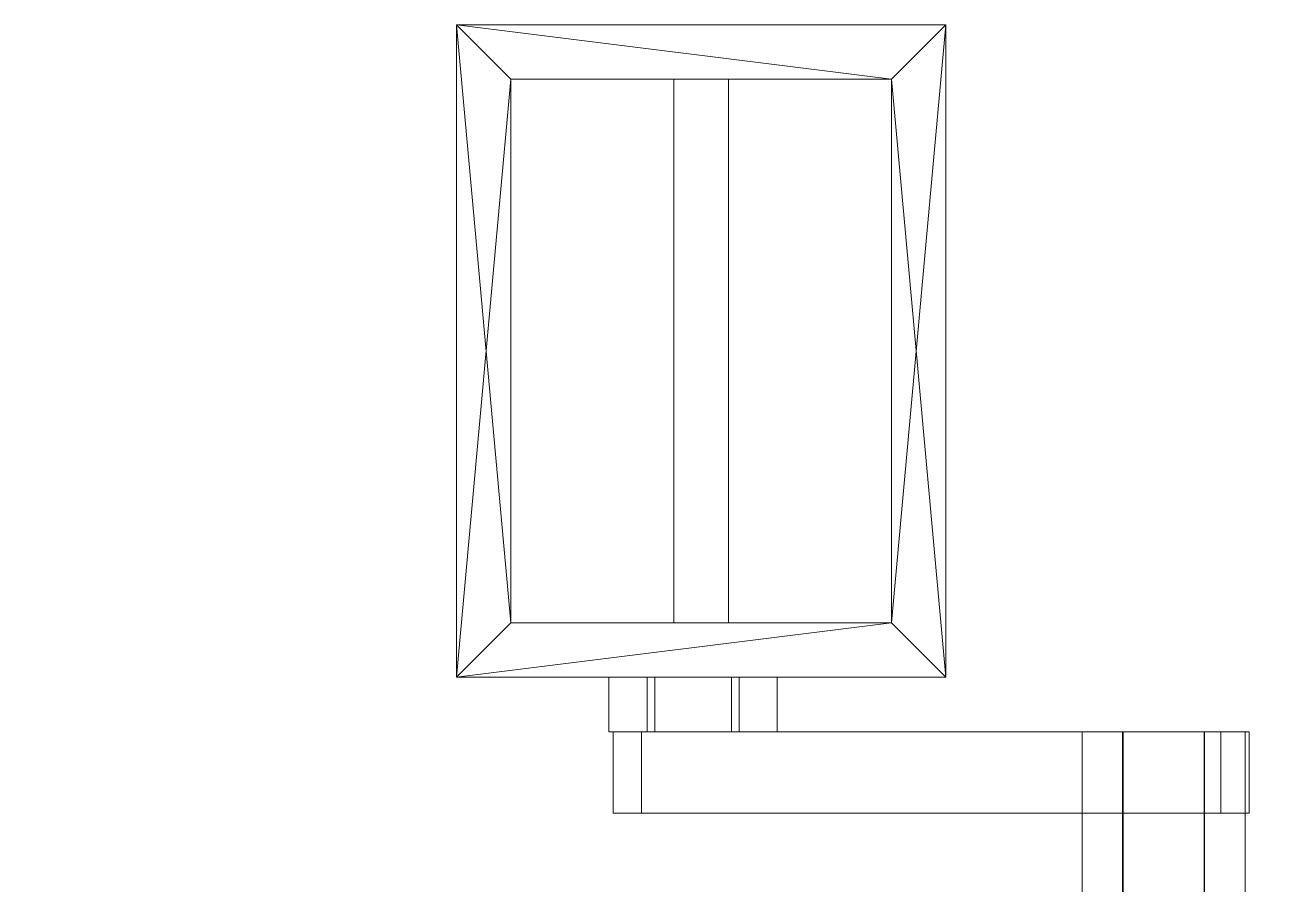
# Model space of a CAD drawing. Extents: x 40.63 to 42.36, y -126.81 to -126.26.
# Drawn here: x 41.225 to 41.4534, y -126.4426 to -126.2845 of the extents above; entities that cross this region are included whole.
import ezdxf

# ---------------------------------------------------------------- set-up
doc = ezdxf.new("R2010")
doc.units = 0
doc.header["$MEASUREMENT"] = 0
doc.layers.add('MOBILIARIO', color=7, linetype='Continuous', lineweight=0, plot=False)

# ---------------------------------------------------------------- blocks, each defined once
blk = doc.blocks.new('OBJECT_1')
at = {"layer": 'MOBILIARIO', "color": 12}
for p, q in [((41.30432, -126.28452, 0.48019), (41.39432, -126.28452, 0.48019)), ((41.30432, -126.40452, 0.48019), (41.30432, -126.28452, 0.48019)), ((41.30432, -126.28452, 0.48019), (41.30432, -126.28452, 0.50019)), ((41.30432, -126.28452, 0.50019), (41.39432, -126.28452, 0.50019)), ((41.30432, -126.40452, 0.50019), (41.30432, -126.28452, 0.50019)), ((41.39432, -126.28452, 0.48019), (41.39432, -126.40452, 0.48019)), ((41.39432, -126.28452, 0.48019), (41.39432, -126.28452, 0.50019)), ((41.39432, -126.28452, 0.50019), (41.39432, -126.40452, 0.50019)), ((41.31432, -126.29452, 0.48019), (41.31432, -126.39452, 0.48019)), ((41.38432, -126.29452, 0.48019), (41.31432, -126.29452, 0.48019)), ((41.31432, -126.29452, 0.48019), (41.31432, -126.29452, 0.50019)), ((41.31432, -126.29452, 0.50019), (41.31432, -126.39452, 0.50019)), ((41.38432, -126.29452, 0.50019), (41.31432, -126.29452, 0.50019)), ((41.34432, -126.29452, 0.48019), (41.35432, -126.29452, 0.48019)), ((41.34432, -126.39452, 0.48019), (41.34432, -126.29452, 0.48019)), ((41.34432, -126.29452, 0.48019), (41.34432, -126.29452, 0.50019)), ((41.34432, -126.29452, 0.50019), (41.35432, -126.29452, 0.50019)), ((41.34432, -126.39452, 0.50019), (41.34432, -126.29452, 0.50019)), ((41.35432, -126.29452, 0.48019), (41.35432, -126.39452, 0.48019)), ((41.35432, -126.29452, 0.48019), (41.35432, -126.29452, 0.50019)), ((41.35432, -126.29452, 0.50019), (41.35432, -126.39452, 0.50019)), ((41.38432, -126.39452, 0.48019), (41.38432, -126.29452, 0.48019)), ((41.38432, -126.29452, 0.48019), (41.38432, -126.29452, 0.50019)), ((41.38432, -126.39452, 0.50019), (41.38432, -126.29452, 0.50019)), ((41.31432, -126.39452, 0.48019), (41.38432, -126.39452, 0.48019)), ((41.31432, -126.39452, 0.48019), (41.31432, -126.39452, 0.50019)), ((41.31432, -126.39452, 0.50019), (41.38432, -126.39452, 0.50019)), ((41.35432, -126.39452, 0.48019), (41.34432, -126.39452, 0.48019)), ((41.34432, -126.39452, 0.48019), (41.34432, -126.39452, 0.50019)), ((41.35432, -126.39452, 0.50019), (41.34432, -126.39452, 0.50019)), ((41.35432, -126.39452, 0.50019), (41.35432, -126.39452, 0.48019)), ((41.38432, -126.39452, 0.50019), (41.38432, -126.39452, 0.48019)), ((41.39432, -126.40452, 0.48019), (41.30432, -126.40452, 0.48019)), ((41.30432, -126.40452, 0.48019), (41.30432, -126.40452, 0.50019)), ((41.39432, -126.40452, 0.50019), (41.30432, -126.40452, 0.50019)), ((41.33938, -126.40452, 0.50155), (41.33234, -126.40452, 0.48773)), ((41.33234, -126.40452, 0.48773), (41.34079, -126.40452, 0.47472)), ((41.33938, -126.41452, 0.50155), (41.33938, -126.40452, 0.50155)), ((41.35487, -126.40452, 0.50237), (41.33938, -126.40452, 0.50155)), ((41.34079, -126.41452, 0.47472), (41.34079, -126.40452, 0.47472)), ((41.34079, -126.40452, 0.47472), (41.35628, -126.40452, 0.47554)), ((41.36332, -126.40452, 0.48936), (41.35487, -126.40452, 0.50237)), ((41.35628, -126.40452, 0.47554), (41.36332, -126.40452, 0.48936)), ((41.36332, -126.41452, 0.48936), (41.36332, -126.40452, 0.48936)), ((41.39432, -126.40452, 0.50019), (41.39432, -126.40452, 0.48019)), ((41.33938, -126.41452, 0.50155), (41.33234, -126.41452, 0.48773)), ((41.33234, -126.41452, 0.48773), (41.34079, -126.41452, 0.47472)), ((41.33312, -126.41452, 0.49567), (41.44484, -126.41452, 0.5236)), ((41.33834, -126.41452, 0.4748), (41.33312, -126.41452, 0.49567)), ((41.33312, -126.41452, 0.49567), (41.33312, -126.42952, 0.49567)), ((41.45005, -126.41452, 0.50273), (41.33834, -126.41452, 0.4748)), ((41.33834, -126.41452, 0.4748), (41.33834, -126.42952, 0.4748)), ((41.35487, -126.41452, 0.50237), (41.33938, -126.41452, 0.50155)), ((41.34079, -126.41452, 0.47472), (41.35628, -126.41452, 0.47554)), ((41.36332, -126.41452, 0.48936), (41.35487, -126.41452, 0.50237)), ((41.35628, -126.41452, 0.47554), (41.36332, -126.41452, 0.48936)), ((41.44484, -126.41452, 0.5236), (41.45005, -126.41452, 0.50273)), ((41.44484, -126.41452, 0.5236), (41.44484, -126.42952, 0.5236)), ((41.45005, -126.42952, 0.50273), (41.45005, -126.41452, 0.50273)), ((41.33312, -126.42952, 0.49567), (41.44484, -126.42952, 0.5236)), ((41.33834, -126.42952, 0.4748), (41.33312, -126.42952, 0.49567)), ((41.45005, -126.42952, 0.50273), (41.33834, -126.42952, 0.4748)), ((41.44484, -126.42952, 0.5236), (41.45005, -126.42952, 0.50273))]:
    blk.add_line(p, q, dxfattribs=at)
at = {"layer": 'MOBILIARIO', "color": 7}
for p, q in [((41.41933, -126.65452, 0.50992), (41.41933, -126.41452, 0.50992)), ((41.41933, -126.41452, 0.50992), (41.4268, -126.41452, 0.52293)), ((41.42687, -126.41452, 0.49695), (41.41933, -126.41452, 0.50992)), ((41.4268, -126.41452, 0.52293), (41.4418, -126.41452, 0.52297)), ((41.44187, -126.41452, 0.49699), (41.42687, -126.41452, 0.49695)), ((41.4418, -126.65452, 0.52297), (41.4418, -126.41452, 0.52297)), ((41.4418, -126.41452, 0.52297), (41.44933, -126.41452, 0.51)), ((41.44187, -126.65452, 0.49699), (41.44187, -126.41452, 0.49699)), ((41.44933, -126.41452, 0.51), (41.44187, -126.41452, 0.49699))]:
    blk.add_line(p, q, dxfattribs=at)
mesh = blk.add_polyface()
corners = [(41.25674, -126.4922, 0.93852), (41.26322, -126.49853, 0.9491), (41.26052, -126.50547, 0.94483), (41.25528, -126.50037, 0.9363), (41.25936, -126.49521, 0.95429), (41.26498, -126.50596, 0.96345), (41.26837, -126.50837, 0.95749), (41.26467, -126.51342, 0.9516), (41.33312, -126.41452, 0.49567), (41.33834, -126.41452, 0.4748), (41.33834, -126.42952, 0.4748), (41.33312, -126.42952, 0.49567), (41.33234, -126.41452, 0.48773), (41.33938, -126.41452, 0.50155), (41.33938, -126.40452, 0.50155), (41.33234, -126.40452, 0.48773), (41.35487, -126.41452, 0.50237), (41.35487, -126.40452, 0.50237), (41.36332, -126.41452, 0.48936), (41.36332, -126.40452, 0.48936), (41.35628, -126.41452, 0.47554), (41.35628, -126.40452, 0.47554), (41.34079, -126.41452, 0.47472), (41.34079, -126.40452, 0.47472), (41.31432, -126.29452, 0.48019), (41.31432, -126.39452, 0.48019), (41.30432, -126.40452, 0.48019), (41.30432, -126.28452, 0.48019), (41.38432, -126.39452, 0.48019), (41.38432, -126.29452, 0.48019), (41.39432, -126.40452, 0.48019), (41.39432, -126.28452, 0.48019), (41.30432, -126.28452, 0.50019), (41.39432, -126.28452, 0.50019), (41.30432, -126.40452, 0.50019), (41.39432, -126.40452, 0.50019), (41.31432, -126.39452, 0.50019), (41.31432, -126.29452, 0.50019), (41.38432, -126.29452, 0.50019), (41.38432, -126.39452, 0.50019), (41.35432, -126.39452, 0.48019), (41.34432, -126.39452, 0.48019), (41.34432, -126.29452, 0.48019), (41.35432, -126.29452, 0.48019), (41.35432, -126.29452, 0.50019), (41.35432, -126.39452, 0.50019), (41.34432, -126.29452, 0.50019), (41.34432, -126.39452, 0.50019), (41.22499, -126.446, 1.09), (41.34433, -126.49952, 1.09), (41.34433, -126.49952, 1.05), (41.22499, -126.446, 1.05), (41.35806, -126.51091, 1.09), (41.35806, -126.51091, 1.05)]
mesh.append_faces([[corners[k] for k in face] for face in [(24, 25, 26), (24, 26, 27), (26, 25, 28), (29, 24, 27), (30, 26, 28), (31, 28, 29), (31, 29, 27), (36, 37, 32), (36, 32, 34), (32, 37, 38), (39, 36, 34), (33, 32, 38), (35, 38, 39), (35, 39, 34)]], dxfattribs={"vtx0": -1, "vtx1": -1, "vtx2": -1, "color": 19})
mesh.append_faces([[corners[k] for k in face] for face in [(31, 27, 32, 33), (27, 26, 34, 32), (26, 30, 35, 34), (28, 25, 36, 39), (25, 24, 37, 36), (24, 29, 38, 37), (29, 28, 39, 38), (40, 41, 42, 43), (40, 43, 44, 45), (43, 42, 46, 44), (42, 41, 47, 46), (41, 40, 45, 47), (45, 44, 46, 47), (48, 49, 50, 51), (49, 52, 53, 50)]], dxfattribs={"vtx0": -1, "vtx1": -1, "vtx2": -1, "vtx3": -1, "color": 19})
mesh.append_faces([[corners[k] for k in face] for face in [(0, 1, 2, 3), (4, 5, 6, 1), (1, 6, 7, 2)]], dxfattribs={"vtx0": -1, "vtx1": -1, "vtx2": -1, "vtx3": -1, "color": 123})
mesh.append_faces([[corners[k] for k in face] for face in [(8, 9, 10, 11), (12, 13, 14, 15), (13, 16, 17, 14), (16, 18, 19, 17), (18, 20, 21, 19), (20, 22, 23, 21), (22, 12, 15, 23), (15, 14, 17, 19), (15, 19, 21, 23)]], dxfattribs={"vtx0": -1, "vtx1": -1, "vtx2": -1, "vtx3": -1, "color": 254})
mesh = blk.add_polyface()
corners = [(41.51433, -126.57452, 0.51), (41.51042, -126.57452, 0.48528), (41.49905, -126.57452, 0.46298), (41.48136, -126.57452, 0.44528), (41.45905, -126.57452, 0.43392), (41.43433, -126.57452, 0.43), (41.40961, -126.57452, 0.43392), (41.38731, -126.57452, 0.44528), (41.36961, -126.57452, 0.46298), (41.35825, -126.57452, 0.48528), (41.35433, -126.57452, 0.51), (41.35825, -126.57452, 0.53472), (41.36961, -126.57452, 0.55702), (41.38731, -126.57452, 0.57472), (41.40961, -126.57452, 0.58608), (41.43433, -126.57452, 0.59), (41.45905, -126.57452, 0.58608), (41.48136, -126.57452, 0.57472), (41.49905, -126.57452, 0.55702), (41.51042, -126.57452, 0.53472), (41.43433, -126.57452, 0.43), (41.43508, -126.57452, 0.43494), (41.43508, -126.58452, 0.43494), (41.43433, -126.58452, 0.43), (41.27646, -126.53452, 0.95507), (41.27566, -126.52153, 0.96253), (41.86018, -126.52153, 1.02445), (41.86097, -126.53452, 1.01699), (41.27406, -126.52153, 0.97744), (41.8586, -126.52153, 1.03937), (41.27327, -126.53452, 0.9849), (41.85781, -126.53452, 1.04682), (41.27406, -126.54751, 0.97744), (41.8586, -126.54751, 1.03937), (41.27566, -126.54751, 0.96253), (41.86018, -126.54751, 1.02445), (41.4396, -126.53714, 0.5325), (41.4396, -126.53714, 0.5475), (41.44212, -126.55414, 0.5475), (41.44212, -126.55414, 0.5325), (41.4396, -126.53191, 0.5325), (41.44212, -126.51491, 0.5325), (41.44212, -126.51491, 0.5475), (41.4396, -126.53191, 0.5475), (41.40933, -126.54952, 0.54), (41.40933, -126.54952, 0.49), (41.45933, -126.54952, 0.49), (41.45933, -126.54952, 0.54), (41.40933, -126.51952, 0.54), (41.40933, -126.51952, 0.49), (41.45933, -126.51952, 0.49), (41.45933, -126.51952, 0.54), (41.44933, -126.65452, 0.51), (41.44933, -126.41452, 0.51), (41.4418, -126.41452, 0.52297), (41.4418, -126.65452, 0.52297), (41.4268, -126.41452, 0.52293), (41.4268, -126.65452, 0.52293), (41.41933, -126.41452, 0.50992), (41.41933, -126.65452, 0.50992), (41.42687, -126.41452, 0.49695), (41.42687, -126.65452, 0.49695), (41.44187, -126.41452, 0.49699), (41.44187, -126.65452, 0.49699), (41.45005, -126.41452, 0.50273), (41.33834, -126.41452, 0.4748), (41.33312, -126.41452, 0.49567), (41.44484, -126.41452, 0.5236), (41.44484, -126.42952, 0.5236), (41.45005, -126.42952, 0.50273), (41.33312, -126.42952, 0.49567), (41.33834, -126.42952, 0.4748), (41.39432, -126.40452, 0.48019), (41.38432, -126.39452, 0.48019), (41.39432, -126.28452, 0.48019), (41.39432, -126.28452, 0.50019), (41.39432, -126.40452, 0.50019), (41.38432, -126.29452, 0.50019)]
mesh.append_faces([[corners[k] for k in face] for face in [(72, 73, 74), (75, 77, 76)]], dxfattribs={"vtx0": -1, "vtx1": -1, "vtx2": -1, "color": 19})
mesh.append_faces([[corners[k] for k in face] for face in [(0, 1, 2, 3), (0, 3, 4, 5), (0, 5, 6, 7), (0, 7, 8, 9), (0, 9, 10, 11), (0, 11, 12, 13), (0, 13, 14, 15), (0, 15, 16, 17), (0, 17, 18, 19), (20, 21, 22, 23)]], dxfattribs={"vtx0": -1, "vtx1": -1, "vtx2": -1, "vtx3": -1, "color": 17})
mesh.append_faces([[corners[k] for k in face] for face in [(72, 74, 75, 76)]], dxfattribs={"vtx0": -1, "vtx1": -1, "vtx2": -1, "vtx3": -1, "color": 19})
mesh.append_faces([[corners[k] for k in face] for face in [(24, 25, 26, 27), (25, 28, 29, 26), (28, 30, 31, 29), (30, 32, 33, 31), (32, 34, 35, 33), (34, 24, 27, 35), (36, 37, 38, 39), (40, 41, 42, 43), (44, 45, 46, 47), (44, 48, 49, 45), (45, 49, 50, 46), (46, 50, 51, 47), (47, 51, 48, 44), (48, 51, 50, 49)]], dxfattribs={"vtx0": -1, "vtx1": -1, "vtx2": -1, "vtx3": -1, "color": 123})
mesh.append_faces([[corners[k] for k in face] for face in [(52, 53, 54, 55), (55, 54, 56, 57), (57, 56, 58, 59), (59, 58, 60, 61), (61, 60, 62, 63), (63, 62, 53, 52), (53, 62, 60, 58), (53, 58, 56, 54), (64, 65, 66, 67), (64, 67, 68, 69), (67, 66, 70, 68), (65, 64, 69, 71), (69, 68, 70, 71)]], dxfattribs={"vtx0": -1, "vtx1": -1, "vtx2": -1, "vtx3": -1, "color": 254})

msp = doc.modelspace()

# ---------------------------------------------------------------- block references
at = {"layer": 'MOBILIARIO', "color": 2}
msp.add_blockref('OBJECT_1', (0, 0), dxfattribs=at)

doc.saveas('drawing.dxf')
